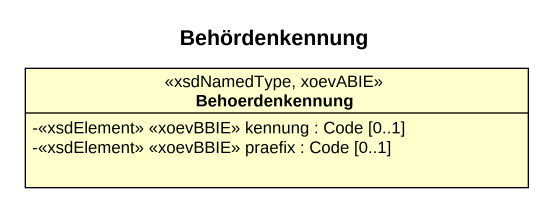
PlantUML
@startuml
title Behördenkennung
hide circle
hide empty members
skinparam classAttributeIconSize 0
class Behoerdenkennung <<xsdNamedType, xoevABIE>> {
  -<<xsdElement>> <<xoevBBIE>> kennung : Code [0..1]
  -<<xsdElement>> <<xoevBBIE>> praefix : Code [0..1]
}
@enduml
